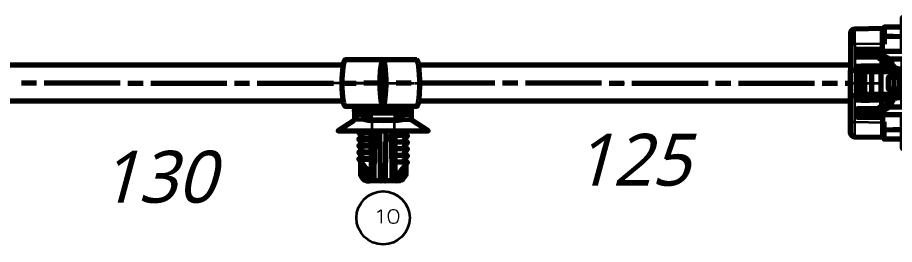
# Model space of a CAD drawing. Header units: millimetres. Extents: x 0 to 174, y 0 to 33.
# Drawn here: x 62.508 to 67.044, y 8.082 to 9.259 of the extents above; entities that cross this region are included whole.
import ezdxf

# ---------------------------------------------------------------- set-up
doc = ezdxf.new("R2010")
doc.units = ezdxf.units.MM
doc.layers.add('PDF_Geomertry', color=7, linetype='Continuous', true_color=0x405f80)
doc.layers.add('PDF_Text', color=7, linetype='Continuous')
doc.styles.add('PDF Lucida Handwriting Italic', font='')
doc.styles.get('PDF Lucida Handwriting Italic').set_extended_font_data('Lucida Handwriting', italic=True)

# ---------------------------------------------------------------- blocks, each defined once
blk = doc.blocks.new('SYM_10_027')
at = {"layer": 'PDF_Geomertry', "lineweight": 70}
for points in [[(-0.1426, 0.0981), (-0.2254, 0.0454), (-0.0518, 0.0454), (0.0662, 0.0454), (0.2399, 0.0454), (0.1571, 0.0981), (0.1549, 0.1022), (0.1549, 0.1074), (0.1549, 0.1706), (0.1544, 0.1732)], [(-0.14, 0.1732), (-0.1404, 0.1706), (-0.1404, 0.1074), (-0.1404, 0.1022), (-0.1428, 0.0981)], [(-0.1403, 0.1458), (-0.14, 0.1542), (-0.1399, 0.155), (-0.1397, 0.1554), (-0.1393, 0.1557), (-0.1386, 0.1532), (-0.1369, 0.1515), (-0.1344, 0.1508)], [(-0.1356, 0.1458), (-0.1354, 0.149), (-0.1351, 0.1501), (-0.135, 0.1506), (-0.1347, 0.1507), (-0.1344, 0.1508), (-0.0965, 0.1501), (-0.0969, 0.1501), (-0.0978, 0.1508), (-0.0985, 0.1519), (-0.099, 0.155)], [(-0.0965, 0.1501), (-0.081, 0.1499), (-0.0821, 0.1501), (-0.0832, 0.1508), (-0.0843, 0.1526), (-0.0847, 0.1547), (-0.0813, 0.1533), (-0.0797, 0.1507), (-0.0786, 0.1449), (-0.079, 0.1449), (-0.0792, 0.1449), (-0.0792, 0.1449), (-0.0792, 0.1449), (-0.0793, 0.1449), (-0.0744, 0.1449), (-0.0751, 0.1472), (-0.0771, 0.1489), (-0.081, 0.1499)], [(-0.0793, 0.1449), (-0.0793, 0.1331)], [(0.086, 0.1732), (0.086, 0.1074), (0.0849, 0.1035), (0.0821, 0.1006), (0.0782, 0.0996), (0.0776, 0.0996), (0.0665, 0.0996), (0.0656, 0.0996), (-0.0511, 0.0996), (-0.0517, 0.0996), (-0.0519, 0.0996), (-0.0521, 0.0996), (-0.0632, 0.0996), (-0.0638, 0.0996), (-0.0667, 0.1001), (-0.0693, 0.1018), (-0.071, 0.1043), (-0.0715, 0.1074), (-0.0715, 0.1732)], [(-0.0582, 0.1388), (-0.055, 0.1386), (-0.0503, 0.1385), (0.0647, 0.1385), (0.0693, 0.1386), (0.0726, 0.1388)], [(-0.0307, 0.1732), (-0.0379, 0.1686), (-0.039, 0.1643), (-0.039, 0.1554), (-0.0349, 0.1479), (-0.0301, 0.1467), (-0.0226, 0.1467), (-0.0217, 0.1475), (-0.0217, 0.1478), (-0.0215, 0.1483), (-0.0211, 0.1488), (-0.0207, 0.149), (-0.0201, 0.1492), (0.0346, 0.1492), (0.0351, 0.149), (0.0356, 0.1488), (0.036, 0.1483), (0.0361, 0.1478), (0.0361, 0.1475), (0.0371, 0.1467), (0.0446, 0.1467), (0.0521, 0.1508), (0.0535, 0.1554), (0.0535, 0.1643), (0.0493, 0.1718), (0.0451, 0.1732)], [(-0.0301, 0.1388), (-0.0326, 0.144), (-0.0343, 0.1463), (-0.0372, 0.1497), (-0.0383, 0.1518), (-0.039, 0.1554)], [(-0.0226, 0.1467), (-0.0225, 0.1467), (-0.0224, 0.1467), (0.0367, 0.1467), (0.0371, 0.1467)], [(0.0218, 0.1467), (0.0218, 0.1447), (0.0208, 0.1447), (0.0197, 0.1447), (0.0182, 0.1447), (0.0136, 0.1447), (0.0106, 0.1447), (0.0072, 0.1447), (-0.006, 0.1447), (-0.006, 0.1467)], [(0.0072, 0.1447), (0.0072, 0.1467)], [(0.0106, 0.1447), (0.0106, 0.1467)], [(0.0136, 0.1447), (0.0136, 0.1467)], [(0.0182, 0.1447), (0.0182, 0.1467)], [(0.0197, 0.1447), (0.0197, 0.1467)], [(0.0208, 0.1447), (0.0208, 0.1467)], [(0.0535, 0.1554), (0.0529, 0.1521), (0.0518, 0.15), (0.0492, 0.1467), (0.0465, 0.1431), (0.0446, 0.1388)], [(0.0871, 0.1447), (0.0864, 0.1532), (0.0861, 0.1543), (0.0861, 0.1544), (0.086, 0.1544), (0.086, 0.1544)], [(0.099, 0.1547), (0.0957, 0.1533), (0.0942, 0.1507), (0.0931, 0.1449), (0.0936, 0.1449), (0.0936, 0.1449), (0.0889, 0.1449), (0.0893, 0.1468), (0.0908, 0.1485), (0.0929, 0.1494), (0.0953, 0.1499), (0.111, 0.1501), (0.134, 0.1506), (0.1422, 0.1507), (0.1474, 0.1507), (0.1489, 0.1508)], [(0.0937, 0.1331), (0.0937, 0.1449)], [(-0.0847, 0.1231), (-0.0813, 0.1244), (-0.0797, 0.1271), (-0.0786, 0.1331), (-0.0793, 0.1331), (-0.0792, 0.1331), (-0.0744, 0.1331), (-0.075, 0.131), (-0.0764, 0.1293), (-0.0785, 0.1283), (-0.081, 0.1279), (-0.0965, 0.1276), (-0.1204, 0.1272), (-0.1315, 0.1271), (-0.1344, 0.1271)], [(-0.0717, 0.0913), (-0.0703, 0.0957), (-0.0704, 0.0985), (-0.0713, 0.1001), (-0.0792, 0.1022), (-0.0913, 0.1042), (-0.099, 0.1074)], [(-0.0921, 0.1022), (-0.0915, 0.1033), (-0.0913, 0.1042), (-0.0913, 0.1025), (-0.0915, 0.1008), (-0.0922, 0.0993), (-0.0931, 0.0981)], [(-0.0726, 0.1331), (-0.0719, 0.1247), (-0.0717, 0.1235), (-0.0717, 0.1233), (-0.0717, 0.1233), (-0.0715, 0.1233)], [(-0.0713, 0.1001), (-0.0713, 0.1001), (-0.0713, 0.1001), (-0.0713, 0.1003), (-0.0713, 0.1003), (-0.0713, 0.1003), (-0.0711, 0.1003), (-0.0681, 0.1003), (-0.0675, 0.1003), (-0.0672, 0.1003), (-0.0671, 0.1003), (-0.0669, 0.1003)], [(-0.0632, 0.0996), (-0.0667, 0.1006), (-0.0692, 0.1035), (-0.0701, 0.1074)], [(-0.0511, 0.0996), (-0.0511, 0.1006), (-0.0511, 0.1069)], [(0.0072, 0.0906), (0.0072, 0.0996)], [(0.0656, 0.0996), (0.0656, 0.1069)], [(0.0662, 0.0996), (0.0662, 0.0954), (0.0662, 0.0911)], [(0.0776, 0.0996), (0.0803, 0.1001), (0.0825, 0.1018), (0.084, 0.1043), (0.0846, 0.1074)], [(0.0814, 0.1003), (0.0824, 0.1003), (0.0856, 0.1003), (0.0856, 0.1003), (0.0857, 0.1003), (0.0857, 0.1003), (0.0857, 0.1001), (0.0857, 0.1001), (0.0856, 0.1001), (0.0849, 0.0985), (0.0847, 0.0957), (0.0861, 0.0913)], [(0.0856, 0.1001), (0.0947, 0.1025), (0.1057, 0.1042), (0.1057, 0.1025), (0.106, 0.1008), (0.1075, 0.0981)], [(0.111, 0.1276), (0.0953, 0.1279), (0.0965, 0.1276), (0.0976, 0.1269), (0.0988, 0.1253), (0.099, 0.1231), (0.0957, 0.1244), (0.0942, 0.1271), (0.0931, 0.1331), (0.0935, 0.1331), (0.0936, 0.1331), (0.0936, 0.1331), (0.0936, 0.1331), (0.0937, 0.1331), (0.0889, 0.1331), (0.0896, 0.1306), (0.0915, 0.1289), (0.0953, 0.1279)], [(0.1135, 0.1074), (0.1057, 0.1042)], [(0.15, 0.1319), (0.1499, 0.1288), (0.1496, 0.1276), (0.1493, 0.1272), (0.1492, 0.1271), (0.1489, 0.1271), (0.111, 0.1276), (0.1114, 0.1276), (0.1122, 0.1271), (0.1129, 0.126), (0.1135, 0.1228)], [(0.1537, 0.1221), (0.1531, 0.1246), (0.1514, 0.1264), (0.1489, 0.1271)], [(0.1494, 0.1274), (0.1499, 0.1269)], [(-0.1099, 0.0454), (-0.1099, 0.0381)], [(0.0751, -0.2135), (0.0756, -0.211), (0.0757, -0.2094), (0.0787, -0.2082), (0.0797, -0.2069), (0.08, -0.2056), (0.08, -0.2085), (0.0794, -0.211), (0.0776, -0.2128), (0.0751, -0.2135), (0.0692, -0.2135), (0.0535, -0.2135), (0.0246, -0.2135), (0.0192, -0.2135), (0.0164, -0.2131), (0.0157, -0.2126), (0.015, -0.2117), (0.0147, -0.21), (0.015, -0.2117), (0.0157, -0.2126), (0.0165, -0.2132), (0.0192, -0.2135), (-0.0047, -0.2135), (-0.0019, -0.2131), (-0.0013, -0.2126), (-0.0006, -0.2117), (-0.0003, -0.21), (-0.0024, -0.2097), (-0.004, -0.2086), (-0.0049, -0.2074), (-0.0053, -0.2061), (-0.0053, -0.2024), (-0.0057, -0.1775), (-0.0057, -0.1761), (-0.0096, 0.0454)], [(0.0196, -0.2061), (0.0197, -0.2024), (0.0201, -0.1775), (0.0201, -0.1761), (0.024, 0.0454)], [(0.1243, 0.0208), (0.1243, 0.0454)], [(-0.0538, 0.0381), (-0.1172, 0.0381), (-0.1176, 0.0379), (-0.1181, 0.0378), (-0.1183, 0.0375), (-0.1185, 0.0371), (-0.1186, 0.0368), (-0.1186, 0.0363), (-0.1182, 0.0356)], [(-0.0538, 0.0036), (-0.1172, 0.0036), (-0.1176, 0.0035), (-0.1181, 0.0033), (-0.1183, 0.0031), (-0.1185, 0.0026), (-0.1186, 0.0022), (-0.1186, 0.0018), (-0.1182, 0.0011)], [(-0.0933, 0.0036), (-0.1182, 0.0356), (-0.0538, 0.0356)], [(-0.0933, -0.0308), (-0.1182, 0.0011), (-0.0538, 0.0011)], [(-0.1099, 0.0249), (-0.1099, 0.0036)], [(-0.0371, -0.0993), (-0.0365, -0.0674), (-0.0364, -0.0649), (-0.0538, -0.0649), (-0.0538, -0.0329), (-0.0538, -0.0304), (-0.0538, 0.0015), (-0.0538, 0.004), (-0.0538, 0.036), (-0.0538, 0.0386), (-0.0346, 0.0386), (-0.0347, 0.036), (-0.0353, 0.004)], [(-0.0358, -0.0304), (-0.0353, 0.0015), (-0.0353, 0.004), (-0.0538, 0.004)], [(0.05, -0.0132), (0.0494, 0.0188), (0.0494, 0.0214), (0.0682, 0.0214), (0.0682, 0.0188), (0.0682, -0.0132), (0.0682, -0.0157), (0.0682, -0.0476), (0.0682, -0.0501), (0.0682, -0.0821), (0.0511, -0.0821), (0.0512, -0.0846), (0.0518, -0.1165)], [(0.1078, -0.0136), (0.1326, 0.0183), (0.1329, 0.0186), (0.1331, 0.019), (0.1331, 0.0194), (0.1329, 0.0199), (0.1326, 0.0203), (0.1324, 0.0206), (0.1321, 0.0207), (0.1317, 0.0208), (0.0682, 0.0208)], [(0.1243, -0.0136), (0.1243, 0.0076)], [(-0.0538, -0.0308), (-0.1172, -0.0308), (-0.1176, -0.031), (-0.1181, -0.0311), (-0.1183, -0.0314), (-0.1185, -0.0318), (-0.1186, -0.0322), (-0.1186, -0.0326), (-0.1182, -0.0333)], [(-0.0933, -0.0653), (-0.1182, -0.0333), (-0.0538, -0.0333)], [(-0.1099, -0.0096), (-0.1099, -0.0308)], [(-0.1099, -0.044), (-0.1099, -0.0653)], [(-0.0364, -0.0649), (-0.0358, -0.0329), (-0.0358, -0.0304), (-0.0538, -0.0304)], [(0.0682, -0.0132), (0.05, -0.0132), (0.05, -0.0157), (0.0506, -0.0476)], [(0.1078, -0.0481), (0.1326, -0.0161), (0.1329, -0.0158), (0.1331, -0.0154), (0.1331, -0.015), (0.1329, -0.0146), (0.1326, -0.0142), (0.1324, -0.0139), (0.1317, -0.0136), (0.0682, -0.0136)], [(0.1243, -0.0481), (0.1243, -0.0268)], [(-0.0538, -0.0653), (-0.1172, -0.0653), (-0.1176, -0.0654), (-0.1181, -0.0656), (-0.1183, -0.0658), (-0.1185, -0.0662), (-0.1186, -0.0667), (-0.1186, -0.0671), (-0.1182, -0.0678)], [(-0.0933, -0.0997), (-0.1182, -0.0678), (-0.0538, -0.0678)], [(-0.1099, -0.0785), (-0.1099, -0.0997)], [(-0.0538, -0.0649), (-0.0538, -0.0674), (-0.0538, -0.0993), (-0.0538, -0.1018), (-0.0538, -0.1543), (-0.0538, -0.1557)], [(0.0682, -0.0476), (0.0506, -0.0476), (0.0506, -0.0501), (0.0511, -0.0821)], [(0.0682, -0.0821), (0.0682, -0.0846), (0.0682, -0.1165), (0.0518, -0.1165), (0.0518, -0.119), (0.0528, -0.1715), (0.0528, -0.1729)], [(0.1078, -0.0825), (0.1326, -0.0506), (0.1329, -0.0503), (0.1331, -0.0499), (0.1331, -0.0494), (0.1329, -0.049), (0.1326, -0.0486), (0.1324, -0.0483), (0.1317, -0.0481), (0.0682, -0.0481)], [(0.1078, -0.1169), (0.1326, -0.085), (0.1329, -0.0847), (0.1331, -0.0843), (0.1331, -0.0839), (0.1329, -0.0835), (0.1326, -0.0831), (0.1324, -0.0828), (0.1317, -0.0825), (0.0682, -0.0825)], [(0.1243, -0.0825), (0.1243, -0.0612)], [(-0.0538, -0.0997), (-0.1172, -0.0997), (-0.1176, -0.0999), (-0.1181, -0.1), (-0.1183, -0.1003), (-0.1185, -0.1007), (-0.1186, -0.1011), (-0.1186, -0.1015), (-0.1182, -0.1022)], [(-0.0538, -0.1549), (-0.0776, -0.155), (-0.0778, -0.1543), (-0.0781, -0.1537), (-0.1182, -0.1022), (-0.0538, -0.1022)], [(-0.1099, -0.1129), (-0.1099, -0.1815), (-0.1086, -0.1858), (-0.0951, -0.205), (-0.0879, -0.2112), (-0.079, -0.2135), (-0.0769, -0.2135), (-0.0704, -0.2135), (-0.0607, -0.2135), (-0.0626, -0.2131), (-0.0642, -0.2119), (-0.0653, -0.2104), (-0.0656, -0.2085), (-0.0656, -0.2071), (-0.0656, -0.2053), (-0.0656, -0.2022), (-0.0656, -0.1897), (-0.0661, -0.1878), (-0.0669, -0.1864), (-0.0678, -0.1857)], [(-0.0381, -0.1557), (-0.0381, -0.1543), (-0.0371, -0.1018), (-0.0371, -0.0993), (-0.0538, -0.0993)], [(0.0682, -0.1165), (0.0682, -0.119), (0.0682, -0.1715), (0.0682, -0.1729)], [(0.0682, -0.1721), (0.0921, -0.1722), (0.0925, -0.171), (0.1326, -0.1194), (0.1329, -0.1192), (0.1331, -0.1187), (0.1331, -0.1183), (0.1329, -0.1179), (0.1326, -0.1175), (0.1324, -0.1172), (0.1321, -0.1171), (0.1317, -0.1169), (0.0682, -0.1169)], [(0.1243, -0.1301), (0.1243, -0.1815), (0.1231, -0.1858), (0.1096, -0.205), (0.1026, -0.2111), (0.0935, -0.2135), (0.0914, -0.2135), (0.0849, -0.2135), (0.0775, -0.2135)], [(0.1243, -0.1169), (0.1243, -0.0957)], [(-0.1096, -0.1554), (-0.1092, -0.1611), (-0.1086, -0.1622), (-0.1079, -0.1608), (-0.1072, -0.1604), (-0.1064, -0.1603), (-0.1072, -0.159), (-0.1076, -0.1554), (-0.1096, -0.1554), (-0.1076, -0.1554), (-0.1075, -0.1574), (-0.1064, -0.1603), (-0.0547, -0.1603), (-0.0381, -0.1603)], [(-0.1079, -0.1601), (-0.1057, -0.1597)], [(-0.1011, -0.1846), (-0.0706, -0.1849), (-0.0708, -0.1847), (-0.071, -0.1846), (-0.0713, -0.1842), (-0.0717, -0.1831), (-0.0719, -0.1799)], [(-0.0818, -0.1599), (-0.0817, -0.1601), (-0.0817, -0.1603), (-0.0815, -0.1603), (-0.0815, -0.1603), (-0.0818, -0.1599), (-0.0836, -0.1554)], [(-0.0819, -0.1599), (-0.0804, -0.16)], [(-0.0789, -0.1574), (-0.079, -0.1585), (-0.0796, -0.1594), (-0.0806, -0.16), (-0.0815, -0.1603)], [(-0.0003, -0.21), (-0.0006, -0.2117), (-0.0013, -0.2126), (-0.0022, -0.2132), (-0.0047, -0.2135), (-0.0101, -0.2135), (-0.039, -0.2135), (-0.039, -0.2132), (-0.0389, -0.205), (-0.0386, -0.1858), (-0.0385, -0.1815), (-0.0382, -0.1622), (-0.0381, -0.1603), (-0.0381, -0.1574)], [(-0.0008, -0.176), (-0.0057, -0.1761), (-0.0057, -0.1761)], [(-0.0008, -0.1801), (-0.0043, -0.1794), (-0.0053, -0.1785), (-0.0057, -0.1775)], [(0.0528, -0.1731), (0.0528, -0.176), (0.0692, -0.176), (0.1208, -0.176), (0.1215, -0.1747), (0.1221, -0.1712), (0.124, -0.1712), (0.1221, -0.1712), (0.1218, -0.1732), (0.1208, -0.176), (0.1217, -0.1762), (0.1224, -0.1765), (0.1231, -0.1781), (0.1239, -0.1746), (0.124, -0.1712)], [(0.0528, -0.176), (0.0529, -0.1781), (0.0529, -0.1815), (0.0531, -0.1858), (0.0533, -0.205), (0.0535, -0.2099), (0.0535, -0.2117), (0.0535, -0.2128), (0.0535, -0.2132), (0.0535, -0.2133), (0.0535, -0.2133), (0.0535, -0.2135)], [(0.096, -0.176), (0.0949, -0.1758), (0.094, -0.1751), (0.0935, -0.1742), (0.0932, -0.1731)], [(0.0962, -0.1757), (0.096, -0.176), (0.096, -0.176), (0.096, -0.176), (0.0961, -0.176), (0.0962, -0.1757), (0.0981, -0.1711)], [(0.1239, -0.175), (0.1236, -0.1737), (0.1229, -0.1729)], [(-0.0936, -0.205), (-0.1029, -0.1924), (-0.1069, -0.1858)], [(-0.0769, -0.2085), (-0.0817, -0.2079), (-0.0861, -0.2058), (-0.0899, -0.2022), (-0.099, -0.1896), (-0.1032, -0.1862)], [(-0.0706, -0.1849), (-0.0678, -0.1857), (-0.0678, -0.1857), (-0.0679, -0.1856), (-0.0679, -0.1854), (-0.0678, -0.185), (-0.0661, -0.1815)], [(-0.0669, -0.1864), (-0.0668, -0.1865), (-0.0664, -0.1867), (-0.0657, -0.1865), (-0.0642, -0.1858), (-0.0625, -0.1879), (-0.0615, -0.1904), (-0.0612, -0.1926), (-0.064, -0.1918), (-0.065, -0.1911), (-0.0654, -0.1904), (-0.0656, -0.1897)], [(-0.039, -0.2135), (-0.0547, -0.2135), (-0.0607, -0.2135), (-0.0612, -0.21), (-0.0614, -0.205), (-0.0642, -0.2043), (-0.065, -0.2035), (-0.0654, -0.2029), (-0.0656, -0.2022)], [(-0.0653, -0.2103), (-0.0635, -0.2125), (-0.0608, -0.2133)], [(-0.0612, -0.1926), (-0.0614, -0.205)], [(-0.0074, -0.2086), (-0.0101, -0.2085)], [(-0.0004, -0.205), (-0.0035, -0.2044), (-0.0046, -0.2037), (-0.0051, -0.2028), (-0.0053, -0.2024)], [(0.0246, -0.2085), (0.0218, -0.2086)], [(0.0754, -0.2135), (0.0771, -0.2131), (0.0794, -0.2108), (0.08, -0.209)], [(0.08, -0.2056), (0.0803, -0.2039), (0.0801, -0.2042), (0.0796, -0.2047), (0.0787, -0.205), (0.0764, -0.205), (0.0771, -0.2036), (0.0796, -0.2008), (0.0826, -0.1992), (0.0864, -0.1985), (0.0858, -0.1999), (0.0856, -0.2003), (0.0851, -0.2006), (0.0849, -0.2006)], [(0.0803, -0.2039), (0.0811, -0.2025), (0.0832, -0.201), (0.0849, -0.2006), (0.1, -0.2004), (0.1053, -0.2004), (0.1061, -0.2004), (0.1064, -0.2006), (0.1065, -0.2007), (0.1067, -0.201), (0.1067, -0.2011), (0.1064, -0.2015), (0.1051, -0.2029), (0.1042, -0.2037), (0.1011, -0.2054), (0.0956, -0.2081), (0.0914, -0.2085)], [(0.0864, -0.1985), (0.1089, -0.1983), (0.1074, -0.1999), (0.1053, -0.2004)], [(0.1089, -0.1983), (0.1096, -0.1985), (0.11, -0.1986), (0.1103, -0.199), (0.1103, -0.1994), (0.1101, -0.2007), (0.109, -0.2032), (0.1079, -0.205), (0.1076, -0.2051), (0.1071, -0.205), (0.1042, -0.2037)], [(0.1064, -0.2003), (0.1058, -0.2004)]]:
    blk.add_lwpolyline(points, dxfattribs=at)
at = {"layer": 'PDF_Geomertry', "lineweight": 35}
for points in [[(-0.1404, 0.1706), (-0.099, 0.1706), (-0.0715, 0.1706)], [(-0.1393, 0.1557), (-0.099, 0.155), (-0.099, 0.1706), (-0.099, 0.1718), (-0.0989, 0.1732)], [(-0.0582, 0.1732), (-0.0582, 0.1388), (-0.059, 0.1074), (-0.0701, 0.1074), (-0.0715, 0.1074), (-0.099, 0.1074), (-0.0921, 0.1022)], [(-0.099, 0.155), (-0.0847, 0.1547)], [(-0.0786, 0.1449), (-0.0786, 0.1331)], [(-0.0715, 0.1544), (-0.0717, 0.1544), (-0.0717, 0.1544), (-0.0717, 0.1543), (-0.0719, 0.1532), (-0.0726, 0.1447), (-0.0726, 0.1331)], [(-0.0715, 0.1544), (-0.0715, 0.1544)], [(-0.0701, 0.1074), (-0.0701, 0.1732)], [(0.0647, 0.1732), (0.0647, 0.1385), (0.0656, 0.1069), (-0.0511, 0.1069), (-0.0503, 0.1385), (-0.0503, 0.1732)], [(-0.045, 0.1643), (-0.0446, 0.1678), (-0.0415, 0.1738)], [(-0.039, 0.1643), (-0.045, 0.1643), (-0.045, 0.1554), (-0.0435, 0.1489), (-0.0396, 0.1438), (-0.036, 0.1411), (-0.0301, 0.1388)], [(-0.039, 0.1554), (-0.0399, 0.1554), (-0.045, 0.1554)], [(0.0446, 0.1467), (0.0446, 0.1388), (-0.0301, 0.1388), (-0.0301, 0.1467)], [(-0.0224, 0.1467), (-0.0214, 0.1469), (-0.021, 0.1472), (-0.0204, 0.1479), (-0.0201, 0.1489), (-0.0201, 0.1492)], [(-0.0201, 0.1489), (-0.0211, 0.1485), (-0.0217, 0.1475)], [(0.0346, 0.1492), (0.0346, 0.1489), (0.0356, 0.1485), (0.0361, 0.1475)], [(0.0346, 0.1489), (0.0349, 0.1478), (0.0357, 0.1469), (0.0367, 0.1467), (0.0367, 0.1467)], [(0.0535, 0.1643), (0.0594, 0.1643), (0.0594, 0.1554), (0.0581, 0.1493), (0.0546, 0.1443), (0.05, 0.141), (0.0446, 0.1388)], [(0.0535, 0.1554), (0.0539, 0.1554), (0.0594, 0.1554)], [(0.0564, 0.1733), (0.0581, 0.1706), (0.0594, 0.1643)], [(0.0726, 0.1732), (0.0726, 0.1388), (0.0735, 0.1074), (0.0846, 0.1074), (0.086, 0.1074), (0.1135, 0.1074), (0.1549, 0.1074)], [(0.0846, 0.1074), (0.0846, 0.1732)], [(0.1133, 0.1732), (0.1135, 0.1718), (0.1135, 0.1706), (0.086, 0.1706)], [(0.086, 0.1544), (0.086, 0.1544)], [(0.086, 0.1233), (0.086, 0.1233), (0.0861, 0.1233), (0.0861, 0.1235), (0.0864, 0.1247), (0.0871, 0.1331), (0.0871, 0.1447)], [(0.0931, 0.1331), (0.0931, 0.1449)], [(0.111, 0.1501), (0.1114, 0.1501), (0.1122, 0.1508), (0.1129, 0.1519), (0.1135, 0.155), (0.099, 0.1547), (0.0988, 0.1526), (0.0976, 0.1508), (0.0965, 0.1501), (0.0953, 0.1499)], [(0.1549, 0.1706), (0.1135, 0.1706), (0.1135, 0.155), (0.1537, 0.1557), (0.1531, 0.1532), (0.1514, 0.1515), (0.1489, 0.1508), (0.1492, 0.1507), (0.1493, 0.1506), (0.1496, 0.1501), (0.1499, 0.149), (0.15, 0.1458)], [(0.1537, 0.1557), (0.1546, 0.1529), (0.1547, 0.1458)], [(-0.1404, 0.1022), (-0.0921, 0.1022), (-0.0924, 0.0999), (-0.0931, 0.0981), (-0.1426, 0.0981)], [(-0.1404, 0.1074), (-0.099, 0.1074), (-0.099, 0.1228), (-0.1393, 0.1221), (-0.1386, 0.1246), (-0.1369, 0.1264), (-0.1344, 0.1271), (-0.1347, 0.1271), (-0.135, 0.1272), (-0.1351, 0.1276), (-0.1354, 0.1288), (-0.1356, 0.1319)], [(-0.1393, 0.1221), (-0.1401, 0.1249), (-0.1403, 0.1319)], [(-0.0965, 0.1276), (-0.0969, 0.1276), (-0.0978, 0.1271), (-0.0985, 0.126), (-0.099, 0.1228), (-0.0847, 0.1231), (-0.0843, 0.1253), (-0.0832, 0.1269), (-0.0821, 0.1276), (-0.081, 0.1279)], [(-0.0518, 0.0911), (-0.0717, 0.0913), (-0.0824, 0.0951), (-0.0931, 0.0981)], [(-0.0715, 0.1233), (-0.0715, 0.1233)], [(-0.0521, 0.0996), (-0.0547, 0.1001), (-0.0569, 0.1018), (-0.0585, 0.1043), (-0.059, 0.1074), (-0.0511, 0.1069)], [(0.0662, 0.0454), (0.0662, 0.0911), (0.0072, 0.0906), (-0.0518, 0.0911), (-0.0518, 0.0454)], [(0.0665, 0.0996), (0.07, 0.1006), (0.0725, 0.1035), (0.0735, 0.1074), (0.0656, 0.1069)], [(0.1075, 0.0981), (0.0968, 0.0951), (0.0861, 0.0913), (0.0662, 0.0911)], [(0.086, 0.1233), (0.086, 0.1233)], [(0.1135, 0.1228), (0.099, 0.1231)], [(0.1547, 0.1319), (0.1544, 0.1238), (0.1543, 0.1228), (0.154, 0.1224), (0.1537, 0.1221), (0.1135, 0.1228), (0.1135, 0.1074), (0.1065, 0.1022), (0.1057, 0.1042)], [(0.1549, 0.1022), (0.1065, 0.1022), (0.1067, 0.0999), (0.1075, 0.0981), (0.1571, 0.0981)], [(-0.1096, 0.0454), (-0.1096, 0.0381)], [(-0.1076, 0.0454), (-0.1076, 0.0381)], [(-0.0836, 0.0381), (-0.0836, 0.0454)], [(-0.0792, 0.0381), (-0.0792, 0.0454)], [(-0.0538, 0.0454), (-0.0538, 0.0386)], [(-0.0146, 0.0454), (-0.0101, -0.2085), (-0.039, -0.2085)], [(-0.0047, 0.0454), (-0.0008, -0.176), (0.0153, -0.176), (0.0153, -0.1801), (0.0183, -0.1796), (0.0194, -0.1789), (0.02, -0.1779), (0.0201, -0.1775)], [(0.0192, 0.0454), (0.0153, -0.176), (0.0201, -0.1761), (0.0201, -0.1761)], [(0.0533, -0.2085), (0.0246, -0.2085), (0.0289, 0.0454)], [(0.0682, 0.0454), (0.0682, 0.0214)], [(0.0936, 0.0208), (0.0936, 0.0454)], [(0.0981, 0.0208), (0.0981, 0.0454)], [(0.1221, 0.0208), (0.1221, 0.0454)], [(0.124, 0.0208), (0.124, 0.0454)], [(-0.1096, 0.0244), (-0.1096, 0.0036)], [(-0.1076, 0.0219), (-0.1076, 0.0036)], [(-0.0538, 0.036), (-0.0347, 0.036)], [(-0.0538, 0.0015), (-0.0353, 0.0015)], [(0.0494, 0.0188), (0.0682, 0.0188)], [(0.1326, 0.0183), (0.0682, 0.0183)], [(0.1221, -0.0136), (0.1221, 0.0047)], [(0.124, -0.0136), (0.124, 0.0072)], [(-0.1096, -0.01), (-0.1096, -0.0308)], [(-0.1096, -0.0444), (-0.1096, -0.0653)], [(-0.1076, -0.0125), (-0.1076, -0.0308)], [(-0.0538, -0.0329), (-0.0358, -0.0329)], [(0.05, -0.0157), (0.0682, -0.0157)], [(0.1326, -0.0161), (0.0682, -0.0161)], [(0.1221, -0.0481), (0.1221, -0.0297)], [(0.124, -0.0481), (0.124, -0.0272)], [(-0.1096, -0.0789), (-0.1096, -0.0997)], [(-0.1076, -0.0469), (-0.1076, -0.0653)], [(-0.1076, -0.0815), (-0.1076, -0.0997)], [(-0.0538, -0.0674), (-0.0365, -0.0674)], [(0.0506, -0.0501), (0.0682, -0.0501)], [(0.0512, -0.0846), (0.0682, -0.0846)], [(0.1326, -0.0506), (0.0682, -0.0506)], [(0.1326, -0.085), (0.0682, -0.085)], [(0.1221, -0.0825), (0.1221, -0.0642)], [(0.124, -0.0825), (0.124, -0.0617)], [(-0.1096, -0.1133), (-0.1096, -0.1554)], [(-0.1076, -0.116), (-0.1076, -0.1554), (-0.1064, -0.1554), (-0.0836, -0.1554), (-0.0836, -0.1467)], [(-0.0538, -0.1018), (-0.0371, -0.1018)], [(0.0518, -0.119), (0.0682, -0.119)], [(0.1326, -0.1194), (0.0682, -0.1194)], [(0.0981, -0.1639), (0.0981, -0.1711), (0.1208, -0.1711), (0.1221, -0.1712), (0.1221, -0.1332)], [(0.1221, -0.1169), (0.1221, -0.0986)], [(0.124, -0.1169), (0.124, -0.0961)], [(0.124, -0.1712), (0.124, -0.1306)], [(-0.1086, -0.1622), (-0.0547, -0.1622), (-0.0547, -0.1603)], [(-0.1086, -0.1858), (-0.1069, -0.1858), (-0.106, -0.1864), (-0.1032, -0.1862), (-0.1033, -0.186), (-0.1033, -0.1858), (-0.1032, -0.1856), (-0.1063, -0.1842), (-0.1074, -0.1829), (-0.1079, -0.1815), (-0.1069, -0.1801), (-0.1057, -0.1797), (-0.1053, -0.1817), (-0.1042, -0.1833), (-0.1028, -0.1843), (-0.1011, -0.1846), (-0.1024, -0.1849), (-0.1032, -0.1856)], [(-0.1064, -0.1603), (-0.1064, -0.1554)], [(-0.1057, -0.1797), (-0.0719, -0.1799), (-0.069, -0.1803), (-0.0661, -0.1815), (-0.0547, -0.1815), (-0.0547, -0.1858), (-0.0642, -0.1858), (-0.0661, -0.1815)], [(-0.0836, -0.1554), (-0.0792, -0.1572), (-0.0792, -0.1524)], [(-0.0792, -0.1572), (-0.079, -0.1574), (-0.0789, -0.1574), (-0.0538, -0.1574), (-0.0538, -0.1603)], [(-0.0781, -0.1537), (-0.0538, -0.1537)], [(-0.0385, -0.1815), (-0.0547, -0.1815), (-0.0547, -0.1622), (-0.0382, -0.1622)], [(-0.0538, -0.1543), (-0.0381, -0.1543)], [(-0.0381, -0.1557), (-0.0538, -0.1557), (-0.0538, -0.1574), (-0.0381, -0.1574)], [(-0.0008, -0.176), (-0.0008, -0.1801)], [(-0.0004, -0.205), (-0.0008, -0.1801), (0.0153, -0.1801), (0.0147, -0.205), (0.0182, -0.2043), (0.0193, -0.2033), (0.0197, -0.2024)], [(0.0528, -0.1715), (0.0682, -0.1715)], [(0.0528, -0.1729), (0.0682, -0.1729), (0.0682, -0.1731), (0.0528, -0.1731)], [(0.0529, -0.1781), (0.0692, -0.1781), (0.0692, -0.176)], [(0.0682, -0.171), (0.0925, -0.171)], [(0.0936, -0.1731), (0.0935, -0.1731), (0.0932, -0.1731), (0.0682, -0.1731), (0.0682, -0.176)], [(0.1243, -0.1815), (0.0692, -0.1815), (0.0692, -0.1781), (0.1231, -0.1781)], [(0.0981, -0.1711), (0.0936, -0.1731), (0.0936, -0.1696)], [(0.1208, -0.1711), (0.1208, -0.176)], [(-0.1069, -0.1858), (-0.1079, -0.1815), (-0.1099, -0.1815)], [(-0.1029, -0.1924), (-0.099, -0.1896)], [(-0.0951, -0.205), (-0.0936, -0.205), (-0.0899, -0.2022)], [(-0.0656, -0.1897), (-0.0706, -0.1897), (-0.0706, -0.2085), (-0.0769, -0.2085), (-0.0769, -0.2133), (-0.0769, -0.2135), (-0.0832, -0.2125), (-0.0896, -0.2093), (-0.0936, -0.205)], [(-0.0706, -0.1897), (-0.084, -0.1896)], [(-0.0656, -0.2085), (-0.0706, -0.2085), (-0.0706, -0.2119), (-0.0704, -0.2135)], [(-0.0386, -0.1858), (-0.0547, -0.1858), (-0.0547, -0.205), (-0.0614, -0.205)], [(-0.0547, -0.2135), (-0.0547, -0.205), (-0.0389, -0.205)], [(-0.0101, -0.2135), (-0.0101, -0.2085)], [(-0.0053, -0.2061), (-0.0054, -0.2075), (-0.0057, -0.2081), (-0.0065, -0.2085), (-0.0074, -0.2086), (-0.0068, -0.2117), (-0.0061, -0.2128), (-0.0053, -0.2133), (-0.0047, -0.2135)], [(0.0192, -0.2135), (0.0197, -0.2133), (0.0206, -0.2128), (0.0212, -0.2117), (0.0218, -0.2086), (0.021, -0.2085), (0.0201, -0.2081), (0.0199, -0.2075), (0.0196, -0.2061), (0.0193, -0.2074), (0.0185, -0.2086), (0.0168, -0.2097), (0.0147, -0.21), (0.0147, -0.205), (-0.0004, -0.205), (-0.0003, -0.21)], [(0.0246, -0.2135), (0.0246, -0.2128), (0.0246, -0.2085)], [(0.1231, -0.1858), (0.0692, -0.1858), (0.0692, -0.1815), (0.0529, -0.1815)], [(0.0757, -0.2094), (0.0764, -0.205), (0.0692, -0.205), (0.0692, -0.1858), (0.0531, -0.1858)], [(0.0692, -0.2135), (0.0692, -0.205), (0.0533, -0.205)], [(0.104, -0.2093), (0.0989, -0.2121), (0.0914, -0.2135), (0.0914, -0.2133), (0.0914, -0.2085), (0.0849, -0.2085), (0.0849, -0.2056), (0.08, -0.2056)], [(0.0849, -0.2135), (0.0849, -0.2135), (0.0849, -0.2133), (0.0849, -0.2131), (0.0849, -0.2121), (0.0849, -0.2086), (0.0849, -0.2085), (0.08, -0.2085)], [(0.0849, -0.2006), (0.0849, -0.2006), (0.0849, -0.2007), (0.0849, -0.201), (0.0849, -0.2019), (0.0849, -0.2054), (0.0849, -0.2056), (0.1011, -0.2054), (0.104, -0.2093), (0.1079, -0.205), (0.1096, -0.205)]]:
    blk.add_lwpolyline(points, dxfattribs=at)
for points in [[(-0.1356, 0.1458), (-0.1356, 0.1319), (-0.1403, 0.1319), (-0.1403, 0.1458)], [(0.15, 0.1319), (0.15, 0.1458), (0.1547, 0.1458), (0.1547, 0.1319)]]:
    blk.add_lwpolyline(points, close=True, dxfattribs=at)
at = {"layer": 'PDF_Geomertry', "lineweight": 70}
blk.add_lwpolyline([(-0.1094, -0.1593), (-0.1093, -0.1586), (-0.1085, -0.1571), (-0.1093, -0.1586)], close=True, dxfattribs=at)
blk = doc.blocks.new('SYM_4_030')
at = {"layer": 'PDF_Geomertry', "lineweight": 70}
for points in [[(-0.0669, 0.1653), (-0.0669, 0.1813), (-0.0669, 0.2701), (-0.0669, 0.2828), (-0.0669, 0.3259), (-0.0669, 0.3358), (-0.0669, 0.3399), (0.3483, 0.3399), (0.3483, 0.3358), (0.3483, 0.3259), (0.3483, 0.2828), (0.3483, 0.2701), (0.3483, 0.1813), (0.3483, 0.1497), (0.3483, 0.1174), (0.3483, 0.0748), (0.3483, -0.0748), (0.3483, -0.1173), (0.3483, -0.1497), (0.3483, -0.1813), (0.3483, -0.2701), (0.3483, -0.2828), (0.3483, -0.3259), (0.3483, -0.3356), (0.3483, -0.3399), (-0.0669, -0.3399), (-0.0669, -0.3356), (-0.0669, -0.3259), (-0.0669, -0.2828), (-0.0669, -0.2701), (-0.0669, -0.1813), (-0.0669, -0.1653)], [(-0.1853, 0.1295), (-0.1939, 0.1338), (-0.3013, 0.1342), (-0.3013, 0.1765), (-0.1703, 0.1776), (-0.1703, 0.2041), (-0.1703, 0.2828), (-0.3131, 0.2803), (-0.3225, 0.2783), (-0.3303, 0.2726), (-0.3353, 0.2644), (-0.3367, 0.2563), (-0.3367, 0.2016), (-0.3367, 0.0665)], [(-0.0669, 0.2903), (-0.1624, 0.2903), (-0.1624, 0.2417), (-0.1624, 0.2017)], [(-0.1703, 0.256), (-0.1624, 0.2562)], [(-0.0669, 0.2405), (-0.1144, 0.241), (-0.1624, 0.2417)], [(0.3483, 0.2701), (-0.0669, 0.2701)], [(-0.1371, 0.1251), (-0.1706, 0.1447), (-0.2244, 0.1447), (-0.2933, 0.1447), (-0.2933, 0.1653), (-0.2244, 0.1653), (0.1376, 0.1653), (0.1376, 0.1288), (0.1247, 0.1288), (0.1247, 0.1174), (0.1247, 0.0748), (0.1247, -0.0748), (0.1247, -0.1173), (0.1247, -0.1287), (0.1376, -0.1287), (0.1376, -0.1653), (-0.2244, -0.1653), (-0.2933, -0.1653), (-0.2933, -0.1447), (-0.2244, -0.1447), (-0.1706, -0.1447), (-0.1371, -0.1249), (-0.1853, -0.1249), (-0.1853, -0.1447)], [(-0.1853, 0.1447), (-0.1853, 0.1251), (-0.1371, 0.1251), (0.1247, 0.1251)], [(0.1376, 0.1497), (0.3483, 0.1497)], [(-0.1743, 0.124), (-0.1764, 0.1251)], [(-0.1349, 0.0872), (-0.1349, 0.1041), (-0.1743, 0.124), (-0.1743, 0.0874)], [(-0.0646, 0.1251), (-0.0646, 0.0742)], [(-0.0474, 0.1133), (-0.0551, 0.1135), (-0.0551, 0.1251)], [(-0.0518, 0.1226), (-0.0431, 0.1226)], [(0.1031, 0.0919), (0.1031, 0.1226), (0.0803, 0.1226), (-0.0431, 0.1226), (-0.0285, 0.1078), (-0.0165, 0.092), (-0.0089, 0.0791), (-0.0035, 0.0678), (0.0033, 0.0492), (0.0051, 0.0427), (0.0092, 0.0217), (0.0103, 0.0001)], [(0.1247, 0.1074), (0.1031, 0.1083)], [(-0.3051, -0.0662), (-0.3131, -0.0662), (-0.3367, -0.0665), (-0.3367, 0.0665), (-0.3131, 0.0662), (-0.3051, 0.0662)], [(-0.2815, -0.0884), (-0.3051, -0.0885), (-0.3051, 0.0885), (-0.2815, 0.0884)], [(-0.1136, 0.0869), (-0.2372, 0.088), (-0.2815, 0.0884), (-0.2815, -0.0884), (-0.2372, -0.088), (-0.1136, -0.0869)], [(-0.2372, 0.088), (-0.2372, 0.0656), (-0.2815, 0.0659)], [(-0.0394, 0.0741), (-0.0394, 0.0585), (-0.1126, 0.0581), (-0.1782, 0.0578), (-0.2274, 0.0577), (-0.2569, 0.0576), (-0.2767, 0.0574), (-0.2815, 0.0574)], [(-0.2767, 0.0574), (-0.2767, -0.0574), (-0.2815, -0.0574)], [(-0.2372, 0.0656), (-0.1113, 0.0645), (-0.1113, 0.0581)], [(-0.2274, 0.0577), (-0.2274, -0.0576)], [(-0.1782, 0.0578), (-0.1782, -0.0578)], [(-0.1113, 0.0847), (-0.1113, 0.0645)], [(-0.0817, 0.0742), (-0.0817, 0.0583)], [(-0.0669, 0.0584), (-0.0669, 0.0742)], [(0.079, 0.0731), (0.0739, 0.0731)], [(0.1031, -0.0824), (0.1031, 0.0824)], [(0.1247, 0.0734), (0.1031, 0.0735)], [(0.1387, 0.0592), (0.1035, 0.0591)], [(0.3483, 0.0748), (0.1247, 0.0748)], [(-0.1113, -0.0309), (-0.1126, -0.0309), (-0.1388, -0.031), (-0.1388, 0.0312), (-0.1126, 0.031), (-0.1388, 0.0312)], [(-0.1113, 0.031), (-0.0817, 0.0309), (-0.0817, -0.0309), (-0.0646, -0.0308), (-0.0247, -0.0306), (-0.0686, -0.0308), (-0.1126, -0.031), (-0.1388, -0.031)], [(-0.0817, 0.0309), (-0.0646, 0.0308), (-0.0247, 0.0306), (-0.0686, 0.0309), (-0.1126, 0.031), (-0.1113, 0.031), (-0.1113, -0.0309), (-0.0817, -0.0309)], [(-0.0669, -0.0308), (-0.0669, 0.0308)], [(-0.0394, 0.0306), (-0.0394, -0.0306)], [(0.1031, 0.0301), (0.1247, 0.0299), (0.1069, 0.0301), (0.0892, 0.0302)], [(0.1247, 0.0217), (0.1031, 0.0217)], [(0.1031, 0.0059), (0.1247, 0.0059)], [(0.1031, -0.0301), (0.1247, -0.0299), (0.1069, -0.0301), (0.0892, -0.0301)], [(0.1031, -0.0059), (0.1247, -0.0059)], [(0.1247, -0.0216), (0.1031, -0.0216)], [(-0.1853, -0.1294), (-0.1939, -0.1338), (-0.3013, -0.1342), (-0.3013, -0.1765), (-0.1703, -0.1776), (-0.1703, -0.2041), (-0.1703, -0.2827), (-0.3131, -0.2803), (-0.3211, -0.2788), (-0.3292, -0.2737), (-0.3347, -0.2658), (-0.3367, -0.2563), (-0.3367, -0.2016), (-0.3367, -0.0665)], [(-0.1113, -0.0581), (-0.1113, -0.0644), (-0.2372, -0.0655), (-0.2815, -0.0659)], [(-0.2767, -0.0574), (-0.2569, -0.0576), (-0.2274, -0.0576), (-0.1782, -0.0578), (-0.1126, -0.0581), (-0.0394, -0.0584), (-0.0394, -0.0741)], [(-0.2372, -0.088), (-0.2372, -0.0655)], [(-0.1764, -0.1249), (-0.1743, -0.1238), (-0.1349, -0.104), (-0.1349, -0.0872)], [(-0.1743, -0.1238), (-0.1743, -0.0874)], [(-0.1113, -0.0847), (-0.1113, -0.0644)], [(-0.0817, -0.0583), (-0.0817, -0.0742)], [(-0.0669, -0.0742), (-0.0669, -0.0584)], [(-0.0646, -0.1249), (-0.0646, -0.0742)], [(0.0739, -0.0731), (0.079, -0.0731)], [(0.1031, -0.0734), (0.1247, -0.0734)], [(0.1387, -0.0592), (0.1035, -0.0591)], [(0.1247, -0.0748), (0.3483, -0.0748)], [(0.1247, -0.1249), (-0.1371, -0.1249)], [(-0.0474, -0.1133), (-0.0551, -0.1135), (-0.0551, -0.1249)], [(-0.0431, -0.1226), (-0.0518, -0.1226)], [(0.1247, -0.1074), (0.1031, -0.1081)], [(0.3483, -0.1497), (0.1376, -0.1497)], [(-0.0669, -0.2903), (-0.1624, -0.2903), (-0.1624, -0.2417), (-0.1624, -0.2017)], [(-0.1624, -0.256), (-0.1703, -0.256)], [(-0.1624, -0.2417), (-0.1144, -0.241), (-0.0669, -0.2405)], [(-0.0669, -0.2701), (0.3483, -0.2701)]]:
    blk.add_lwpolyline(points, dxfattribs=at)
at = {"layer": 'PDF_Geomertry', "lineweight": 35}
for points in [[(0.3483, 0.3358), (-0.0669, 0.3358)], [(-0.0669, 0.3259), (0.3483, 0.3259)], [(-0.1703, 0.2041), (-0.3131, 0.2016), (-0.3131, 0.2065), (-0.3132, 0.2606), (-0.3132, 0.276), (-0.3131, 0.2797), (-0.3131, 0.2802), (-0.3131, 0.2803), (-0.3131, 0.2803), (-0.3131, 0.2803), (-0.3131, 0.2803)], [(0.3483, 0.2828), (-0.0669, 0.2828)], [(-0.3367, 0.2016), (-0.3131, 0.2016), (-0.3131, 0.0662)], [(-0.1624, 0.2017), (-0.1703, 0.2017)], [(-0.2244, 0.1653), (-0.2244, 0.1447)], [(0.3483, 0.1813), (-0.0669, 0.1813)], [(0.3483, 0.1174), (0.1247, 0.1174)], [(-0.2569, 0.0576), (-0.2569, -0.0576)], [(-0.1126, 0.0581), (-0.1126, 0.031)], [(0.0582, 0.0615), (0.0446, 0.0508)], [(0.0867, 0.0765), (0.079, 0.0731)], [(0.1031, 0.0824), (0.1014, 0.0819)], [(0.0276, 0.0297), (0.0165, 0.0112), (0.0124, 0.0049), (0.0114, 0.0031), (0.0117, 0.0009), (0.0122, 0.0001), (0.0114, -0.0013), (0.0118, -0.004), (0.0142, -0.0076), (0.0233, -0.022), (0.0276, -0.0295)], [(-0.1126, -0.031), (-0.1126, -0.0581)], [(-0.3367, -0.2016), (-0.3131, -0.2016), (-0.3131, -0.0662)], [(0.0446, -0.0508), (0.0582, -0.0615)], [(0.079, -0.0731), (0.0867, -0.0765)], [(0.1014, -0.0819), (0.1031, -0.0824)], [(0.1247, -0.1173), (0.3483, -0.1173)], [(-0.2244, -0.1447), (-0.2244, -0.1653)], [(-0.0669, -0.1813), (0.3483, -0.1813)], [(-0.3131, -0.2803), (-0.3132, -0.2742), (-0.3132, -0.2573), (-0.3131, -0.2016), (-0.1703, -0.2041)], [(-0.1703, -0.2017), (-0.1624, -0.2017)], [(-0.0669, -0.2828), (0.3483, -0.2828)], [(0.3483, -0.3259), (-0.0669, -0.3259)], [(-0.0669, -0.3356), (0.3483, -0.3356)]]:
    blk.add_lwpolyline(points, dxfattribs=at)
at = {"layer": 'PDF_Geomertry', "color": 60, "lineweight": 70}
for points in [[(0.3042, 0.1998), (0.3042, 0.1447)], [(0.3042, 0.1447), (0.3042, 0.1998)], [(0.3042, 0.1309), (0.3042, 0.0758)], [(0.3042, 0.0758), (0.3042, 0.1309)], [(0.3042, 0.062), (0.3042, 0.0069)], [(0.3042, 0.0069), (0.3042, 0.062)], [(0.3042, -0.062), (0.3042, -0.0069)], [(0.3042, -0.0069), (0.3042, -0.062)], [(0.3042, -0.0758), (0.3042, -0.1309)], [(0.3042, -0.1309), (0.3042, -0.0758)], [(0.3042, -0.1447), (0.3042, -0.1998)], [(0.3042, -0.1447), (0.3042, -0.1998)]]:
    blk.add_lwpolyline(points, close=True, dxfattribs=at)
at = {"layer": 'PDF_Geomertry', "lineweight": 70}
for points in [[(-0.124, 0.1251), (-0.124, 0.1137, 0.413499), (-0.0849, 0.0744), (-0.0646, 0.0742), (-0.0332, 0.0741)], [(-0.0531, -0.1249), (-0.0518, -0.1226, 0.234554), (-0.0518, 0.1226), (-0.0531, 0.1251)], [(0.0643, -0.0731), (0.0604, -0.0731), (0.0582, -0.0615, -0.110911), (0.0582, 0.0615), (0.0604, 0.0731), (0.0643, 0.0731)], [(0.094, -0.0887), (0.0899, -0.0887), (0.0867, -0.0765, -0.152676), (0.0867, 0.0765), (0.0899, 0.0887), (0.094, 0.0887)], [(0.1031, -0.0919), (0.1031, -0.1226), (0.0803, -0.1226), (-0.0431, -0.1226, 0.148802), (0.0051, -0.0427), (0.0092, -0.0216), (0.0103, 0.0001), (0.0122, 0.0001)], [(-0.124, -0.1249), (-0.124, -0.1137, -0.414305), (-0.0849, -0.0742), (-0.0646, -0.0742), (-0.0332, -0.0741)]]:
    blk.add_lwpolyline(points, format="xyb", dxfattribs=at)
at = {"layer": 'PDF_Geomertry', "lineweight": 35}
for points in [[(0.0296, 0.0328), (0.0276, 0.0297), (0.0171, 0.0365), (0.0051, 0.0427, -0.185352), (0.0803, 0.1226)], [(0.0803, -0.1226, -0.185352), (0.0051, -0.0427), (0.0171, -0.0363), (0.0276, -0.0295), (0.0296, -0.0328)]]:
    blk.add_lwpolyline(points, format="xyb", dxfattribs=at)
at = {"layer": 'PDF_Geomertry', "lineweight": 70}
for points in [[(0.0318, 0.0641), (0.0317, 0.0584), (0.0296, 0.0328, 0.055513), (0.0296, -0.0328), (0.0311, -0.0485), (0.0318, -0.0641), (0.0375, -0.0628), (0.0465, -0.0609, -0.10493), (0.0465, 0.061), (0.0375, 0.0628)], [(0.0643, -0.0731, -0.133521), (0.0643, 0.0731), (0.0739, 0.0731, 0.1392), (0.0739, -0.0731)], [(0.094, -0.0887), (0.1031, -0.0887), (0.1031, -0.0866, -0.181217), (0.1031, 0.0866), (0.1031, 0.0887), (0.094, 0.0887, 0.178654)]]:
    blk.add_lwpolyline(points, format="xyb", close=True, dxfattribs=at)
for points in [[(-0.2767, 0.0317), (-0.2815, 0.0317)], [(-0.2815, -0.0317), (-0.2767, -0.0317)]]:
    blk.add_lwpolyline(points, close=True, dxfattribs=at)
blk.add_arc((0.3352, 0), 0.3042, 168.078, 191.922, dxfattribs=at)

msp = doc.modelspace()

# ---------------------------------------------------------------- linework, layer by layer
at = {"layer": 'PDF_Geomertry', "lineweight": 70}
for points in [[(64.5733, 9.0389), (64.3986, 9.0389), (64.2029, 9.0389), (64.2021, 9.0389), (64.2014, 9.0385), (64.1997, 9.0371), (64.1962, 9.0301), (64.1922, 9.014), (64.1882, 8.9847), (64.1857, 8.9418), (64.1858, 8.8919), (64.1871, 8.8683), (64.1889, 8.8469), (64.1911, 8.8301), (64.1939, 8.8167), (64.1962, 8.8083), (64.1989, 8.8028), (64.2007, 8.8004), (64.2029, 8.7996), (64.3986, 8.7996), (64.5733, 8.7996), (64.574, 8.7997), (64.5747, 8.8), (64.5761, 8.8015), (64.5793, 8.8092), (64.5831, 8.8274), (64.5867, 8.8608), (64.5885, 8.909), (64.5885, 8.9361), (64.5875, 8.9622), (64.586, 8.9856), (64.5839, 9.0057), (64.5817, 9.0197), (64.579, 9.0301), (64.5769, 9.0354), (64.5751, 9.0381)], [(64.3986, 9.0389), (64.3978, 9.0389), (64.3971, 9.0385), (64.3954, 9.0371), (64.3919, 9.0301), (64.3879, 9.014), (64.384, 8.9847), (64.3814, 8.9418), (64.3815, 8.8919), (64.3828, 8.8683), (64.3847, 8.8469), (64.3869, 8.8301), (64.3896, 8.8167), (64.3919, 8.8083), (64.3946, 8.8028), (64.3965, 8.8004), (64.3986, 8.7996), (64.3993, 8.7997), (64.4, 8.8), (64.4014, 8.8015), (64.4046, 8.8092), (64.4083, 8.8274), (64.4119, 8.8608), (64.4139, 8.909), (64.4138, 8.9361), (64.4129, 8.9622), (64.4114, 8.9856), (64.4092, 9.0057), (64.4069, 9.0197), (64.4043, 9.0301), (64.4022, 9.0354), (64.4004, 9.0381)], [(64.3986, 9.0114), (64.3979, 9.0113), (64.3972, 9.011), (64.3958, 9.0093), (64.3926, 9.0019), (64.389, 8.9843), (64.3861, 8.9529), (64.3851, 8.9106), (64.3858, 8.8889), (64.3874, 8.869), (64.3892, 8.8532), (64.3915, 8.8407), (64.3937, 8.8335), (64.3957, 8.8293), (64.3971, 8.8276), (64.3986, 8.8271), (64.3992, 8.8272), (64.3999, 8.8276), (64.4011, 8.8293), (64.404, 8.8375), (64.4074, 8.8576), (64.4099, 8.8933), (64.4101, 8.9396), (64.409, 8.9617), (64.4074, 8.981), (64.4054, 8.9946), (64.4031, 9.0044), (64.4012, 9.009), (64.3999, 9.0108)], [(64.3986, 8.8271), (64.3992, 8.8272), (64.3999, 8.8276), (64.4011, 8.8293), (64.404, 8.8375), (64.4074, 8.8576), (64.4099, 8.8933), (64.4101, 8.9396), (64.409, 8.9617), (64.4074, 8.981), (64.4054, 8.9946), (64.4031, 9.0044), (64.4012, 9.009), (64.3999, 9.0108), (64.3986, 9.0114), (64.3979, 9.0113), (64.3972, 9.011), (64.3958, 9.0093), (64.3926, 9.0019), (64.389, 8.9843), (64.3861, 8.9529), (64.3851, 8.9106), (64.3858, 8.8889), (64.3874, 8.869), (64.3892, 8.8532), (64.3915, 8.8407), (64.3937, 8.8335), (64.3957, 8.8293), (64.3971, 8.8276)], [(64.3986, 8.8547), (64.3989, 8.8547), (64.3992, 8.8549), (64.3997, 8.8553), (64.4008, 8.8571), (64.4033, 8.8665), (64.406, 8.8894), (64.4068, 8.9258), (64.4061, 8.945), (64.4049, 8.9618), (64.4032, 8.9732), (64.4011, 8.9807), (64.3999, 8.9831), (64.3986, 8.9839), (64.3983, 8.9838), (64.3976, 8.9836), (64.3971, 8.9831), (64.3958, 8.981), (64.3929, 8.9713), (64.3903, 8.9493), (64.3892, 8.9154), (64.3897, 8.8972), (64.391, 8.8808), (64.3928, 8.8688), (64.3949, 8.8601), (64.3965, 8.8563)], [(64.3986, 8.8547), (64.3989, 8.8547), (64.3992, 8.8549), (64.3997, 8.8553), (64.4008, 8.8571), (64.4033, 8.8665), (64.406, 8.8894), (64.4068, 8.9258), (64.4061, 8.945), (64.4049, 8.9618), (64.4032, 8.9732), (64.4011, 8.9807), (64.3999, 8.9831), (64.3986, 8.9839), (64.3983, 8.9838), (64.3976, 8.9836), (64.3971, 8.9831), (64.3958, 8.981), (64.3929, 8.9713), (64.3903, 8.9493), (64.3892, 8.9154), (64.3897, 8.8972), (64.391, 8.8808), (64.3928, 8.8688), (64.3949, 8.8601), (64.3965, 8.8563)]]:
    msp.add_lwpolyline(points, close=True, dxfattribs=at)
for points in [[(64.1917, 9.0114), (62.0172, 9.0114)], [(66.8161, 9.0114), (64.5831, 9.0114)], [(62.0172, 8.8271), (64.1917, 8.8271)], [(64.5831, 8.8271), (66.8161, 8.8271)]]:
    msp.add_lwpolyline(points, dxfattribs=at)
at = {"layer": 'PDF_Geomertry', "color": 3, "lineweight": 70}
for points in [[(62.606, 8.9193), (62.5272, 8.9193)], [(63.039, 8.9193), (62.6453, 8.9193)], [(63.0783, 8.9193), (63.1571, 8.9193)], [(63.1965, 8.9193), (63.5901, 8.9193)], [(63.6296, 8.9193), (63.7083, 8.9193)], [(63.7476, 8.9193), (64.1414, 8.9193)], [(64.1807, 8.9193), (64.2594, 8.9193)], [(64.4262, 8.9193), (64.3986, 8.9193), (64.2989, 8.9193)], [(64.5443, 8.9193), (64.4657, 8.9193)], [(64.9775, 8.9193), (64.5837, 8.9193)], [(65.0956, 8.9193), (65.0168, 8.9193)], [(65.5286, 8.9193), (65.1349, 8.9193)], [(65.5681, 8.9193), (65.6467, 8.9193)], [(65.6861, 8.9193), (66.0799, 8.9193)], [(66.1192, 8.9193), (66.1979, 8.9193)], [(66.2372, 8.9193), (66.631, 8.9193)], [(66.6704, 8.9193), (66.7492, 8.9193)], [(66.7885, 8.9193), (66.8161, 8.9193)]]:
    msp.add_lwpolyline(points, dxfattribs=at)
at = {"layer": 'PDF_Geomertry', "color": 18, "lineweight": 35, "true_color": 0x260000}
for points in [[(62.606, 8.9193), (62.5272, 8.9193)], [(63.039, 8.9193), (62.6453, 8.9193)], [(63.0783, 8.9193), (63.1571, 8.9193)], [(63.1965, 8.9193), (63.5901, 8.9193)], [(63.6296, 8.9193), (63.7083, 8.9193)], [(63.7476, 8.9193), (64.1414, 8.9193)], [(64.2219, 8.9193), (64.041, 8.9193)], [(64.1807, 8.9193), (64.2594, 8.9193)], [(64.4072, 8.9193), (64.2408, 8.9193)], [(64.4262, 8.9193), (64.2478, 8.9193)], [(64.2614, 8.9193), (64.3401, 8.9193)], [(64.2989, 8.9193), (64.5526, 8.9193)], [(64.3794, 8.9193), (64.5606, 8.9193)], [(64.4465, 8.9193), (64.5253, 8.9193)], [(64.5444, 8.9193), (64.4657, 8.9193)], [(64.5647, 8.9193), (64.7311, 8.9193)], [(64.9775, 8.9193), (64.5837, 8.9193)], [(65.0956, 8.9193), (65.0168, 8.9193)], [(65.5286, 8.9193), (65.135, 8.9193)], [(65.5681, 8.9193), (65.6468, 8.9193)], [(65.6861, 8.9193), (66.0799, 8.9193)], [(66.1192, 8.9193), (66.1979, 8.9193)], [(66.2374, 8.9193), (66.631, 8.9193)], [(66.6704, 8.9193), (66.7492, 8.9193)], [(66.7885, 8.9193), (66.9669, 8.9193)]]:
    msp.add_lwpolyline(points, dxfattribs=at)
at = {"layer": 'PDF_Geomertry', "color": 165, "lineweight": 70, "true_color": 0x5267a5}
for points in [[(64.3986, 8.8038), (64.3986, 8.8692)], [(64.3986, 8.8303), (64.3986, 8.8054)], [(64.3986, 8.7651), (64.3986, 8.7649)]]:
    msp.add_lwpolyline(points, dxfattribs=at)
at = {"layer": 'PDF_Geomertry', "color": 18, "lineweight": 13, "true_color": 0x260000}
msp.add_lwpolyline([(64.369, 8.2506), (64.3757, 8.2539), (64.3879, 8.2628), (64.3879, 8.1939)], dxfattribs=at)
msp.add_lwpolyline([(64.4479, 8.2628), (64.4357, 8.2594), (64.4279, 8.2483), (64.4246, 8.2372), (64.4246, 8.2228), (64.4279, 8.2083), (64.4357, 8.1972), (64.4479, 8.1939), (64.4568, 8.1939), (64.469, 8.1972), (64.4768, 8.2083), (64.4801, 8.2217), (64.4801, 8.2372), (64.4768, 8.2483), (64.469, 8.2594), (64.4568, 8.2628), (64.4479, 8.2628)], close=True, dxfattribs=at)
at = {"layer": 'PDF_Geomertry', "color": 18, "lineweight": 35, "true_color": 0x260000}
msp.add_circle((64.3987, 8.2203), 0.1378, dxfattribs=at)

# ---------------------------------------------------------------- block references
for name, p in [('SYM_4_030', (67.1528, 8.9192)), ('SYM_10_027', (64.3914, 8.6264))]:
    msp.add_blockref(name, p)

# ---------------------------------------------------------------- texts
at = {"layer": 'PDF_Text', "char_height": 0.26906, "attachment_point": 7, "style": 'PDF Lucida Handwriting Italic'}
for s, insert in [('125', (65.3856, 8.3837)), ('130', (62.9311, 8.2955))]:
    msp.add_mtext(s, dxfattribs=dict(at, insert=insert))

doc.saveas('drawing.dxf')
